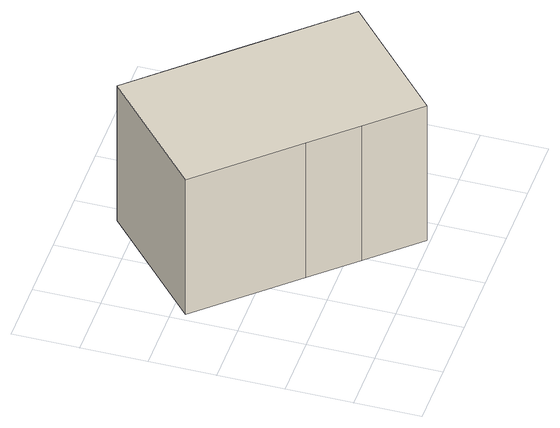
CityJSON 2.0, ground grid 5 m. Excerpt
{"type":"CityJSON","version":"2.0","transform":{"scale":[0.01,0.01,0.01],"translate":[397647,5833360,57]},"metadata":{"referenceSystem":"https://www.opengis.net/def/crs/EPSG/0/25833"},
"CityObjects":{
"building1":{"type":"Building","attributes":{"name":"Kindertagesstätte","Gemeindeschluessel":"11000003","BezugspunktDach":"2200","function":"31001_3065","measuredHeight":14.12,"storeysAboveGround":2},"address":[{"country":"Germany","locality":"Berlin","thoroughfareNumber":"88","thoroughfareName":"Wiltbergstraße"}],"geometry":[{"type":"Solid","lod":"1","boundaries":[[[[0,1,2,3,4,5,6,7]],[[8,9,10,11,12,13,14,15]],[[8,15,7,6]],[[9,8,6,5]],[[10,9,5,4]],[[11,10,4,3]],[[12,11,3,2]],[[13,12,2,1]],[[14,13,1,0]],[[15,14,0,7]]]]}]}
},
"vertices":[
[690,715,1323],[981,397,1323],[1319,27,1323],[2145,782,1323],[1806,1152,1323],[1515,1470,1323],[886,2158,1323],[61,1403,1323],[886,2158,86],[1515,1470,86],[1806,1152,86],[2145,782,86],[1319,27,86],[981,397,86],[690,715,86],[61,1403,86]
]}
